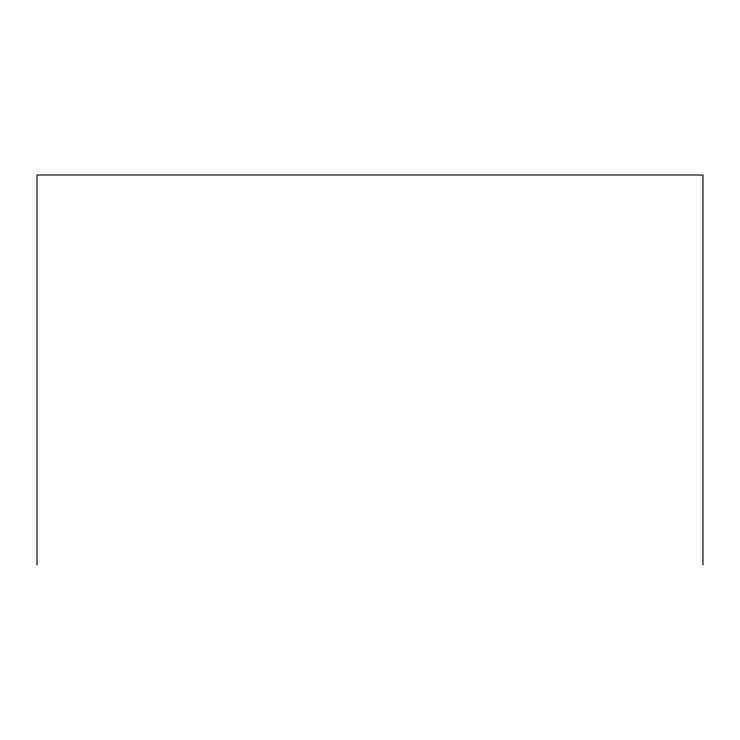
<?xml version="1.0" encoding="UTF-8"?>
<svg xmlns="http://www.w3.org/2000/svg" width="740" height="740" viewBox="0 0 740 740"><rect width="100%" height="100%" fill="white"/><g stroke="black" fill="none" stroke-linecap="round" stroke-linejoin="round"><path stroke-width="1.11" d="M703 564.99L703 175.01L37 175.01L37 564.99"/></g></svg>
